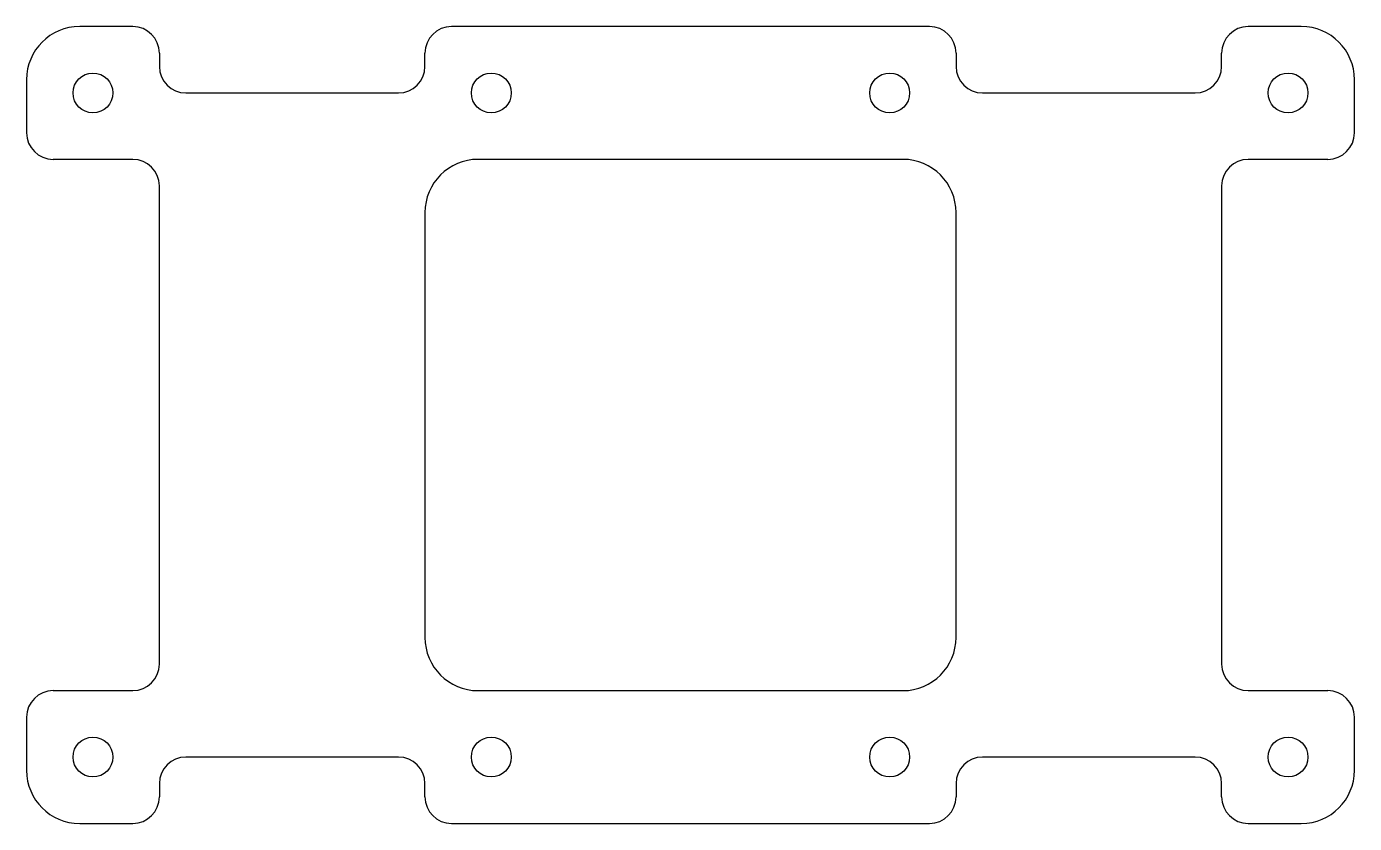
# Model space of a CAD drawing. Header units: millimetres. Extents: x -50 to 50, y -30 to 30.
import ezdxf

# ---------------------------------------------------------------- set-up
doc = ezdxf.new("R2010")
doc.units = ezdxf.units.MM

msp = doc.modelspace()

# ---------------------------------------------------------------- linework, layer by layer
at = {"color": 7, "linetype": 'Continuous', "lineweight": 25}
for p, q in [((-42, 30), (-46, 30)), ((18, 30), (-18, 30)), ((46, 30), (42, 30)), ((-40, 28), (-40, 27)), ((-20, 27), (-20, 28)), ((20, 28), (20, 27)), ((40, 27), (40, 28)), ((-50, 26), (-50, 22)), ((50, 22), (50, 26)), ((-38, 25), (-22, 25)), ((22, 25), (38, 25)), ((-42, 20), (-48, 20)), ((16, 20), (-16, 20)), ((48, 20), (42, 20)), ((-40, -18), (-40, 18)), ((40, 18), (40, -18)), ((-20, 16), (-20, -16)), ((20, -16), (20, 16)), ((-48, -20), (-42, -20)), ((-16, -20), (16, -20)), ((42, -20), (48, -20)), ((-50, -22), (-50, -26)), ((50, -26), (50, -22)), ((-22, -25), (-38, -25)), ((38, -25), (22, -25)), ((-40, -27), (-40, -28)), ((-20, -28), (-20, -27)), ((20, -27), (20, -28)), ((40, -28), (40, -27)), ((-46, -30), (-42, -30)), ((-18, -30), (18, -30)), ((42, -30), (46, -30))]:
    msp.add_line(p, q, dxfattribs=at)
for centre in [(-45, 25), (-15, 25), (15, 25), (45, 25), (-45, -25), (-15, -25), (15, -25), (45, -25)]:
    msp.add_circle(centre, 1.5, dxfattribs=at)
for centre, radius, start, end in [((-46, 26), 4, 90, 180), ((-42, 28), 2, 0, 90), ((18, 28), 2, 0, 90), ((42, 28), 2, 90, 180), ((46, 26), 4, 0, 90), ((-18, 28), 2, 90, 180), ((-38, 27), 2, 180, 270), ((-22, 27), 2, 270, 0), ((22, 27), 2, 180, 270), ((38, 27), 2, 270, 0), ((-48, 22), 2, 180, 270), ((48, 22), 2, 270, 0), ((-42, 18), 2, 0, 90), ((-16, 16), 4, 90, 180), ((16, 16), 4, 0, 90), ((42, 18), 2, 90, 180), ((-16, -16), 4, 180, 270), ((16, -16), 4, 270, 0), ((-42, -18), 2, 270, 0), ((42, -18), 2, 180, 270), ((-48, -22), 2, 90, 180), ((48, -22), 2, 0, 90), ((-38, -27), 2, 90, 180), ((-22, -27), 2, 0, 90), ((22, -27), 2, 90, 180), ((38, -27), 2, 0, 90), ((-46, -26), 4, 180, 270), ((46, -26), 4, 270, 0), ((-42, -28), 2, 270, 0), ((-18, -28), 2, 180, 270), ((18, -28), 2, 270, 0), ((42, -28), 2, 180, 270)]:
    msp.add_arc(centre, radius, start, end, dxfattribs=at)

doc.saveas('drawing.dxf')
